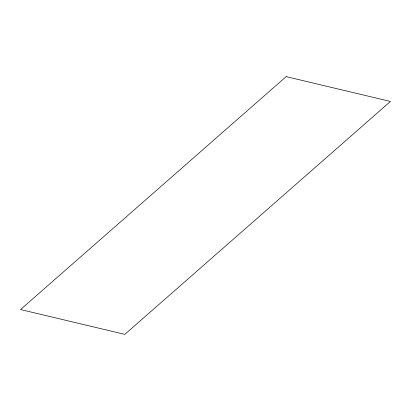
<?xml version="1.0" encoding="UTF-8"?>
<svg xmlns="http://www.w3.org/2000/svg" width="411" height="411" viewBox="0 0 411 411"><rect width="100%" height="100%" fill="white"/><g stroke="black" fill="none" stroke-linecap="round" stroke-linejoin="round"><path stroke-width="0.62" d="M286.184 76.631L20.55 309.545L124.816 334.369L390.45 101.455L286.184 76.631"/></g></svg>
